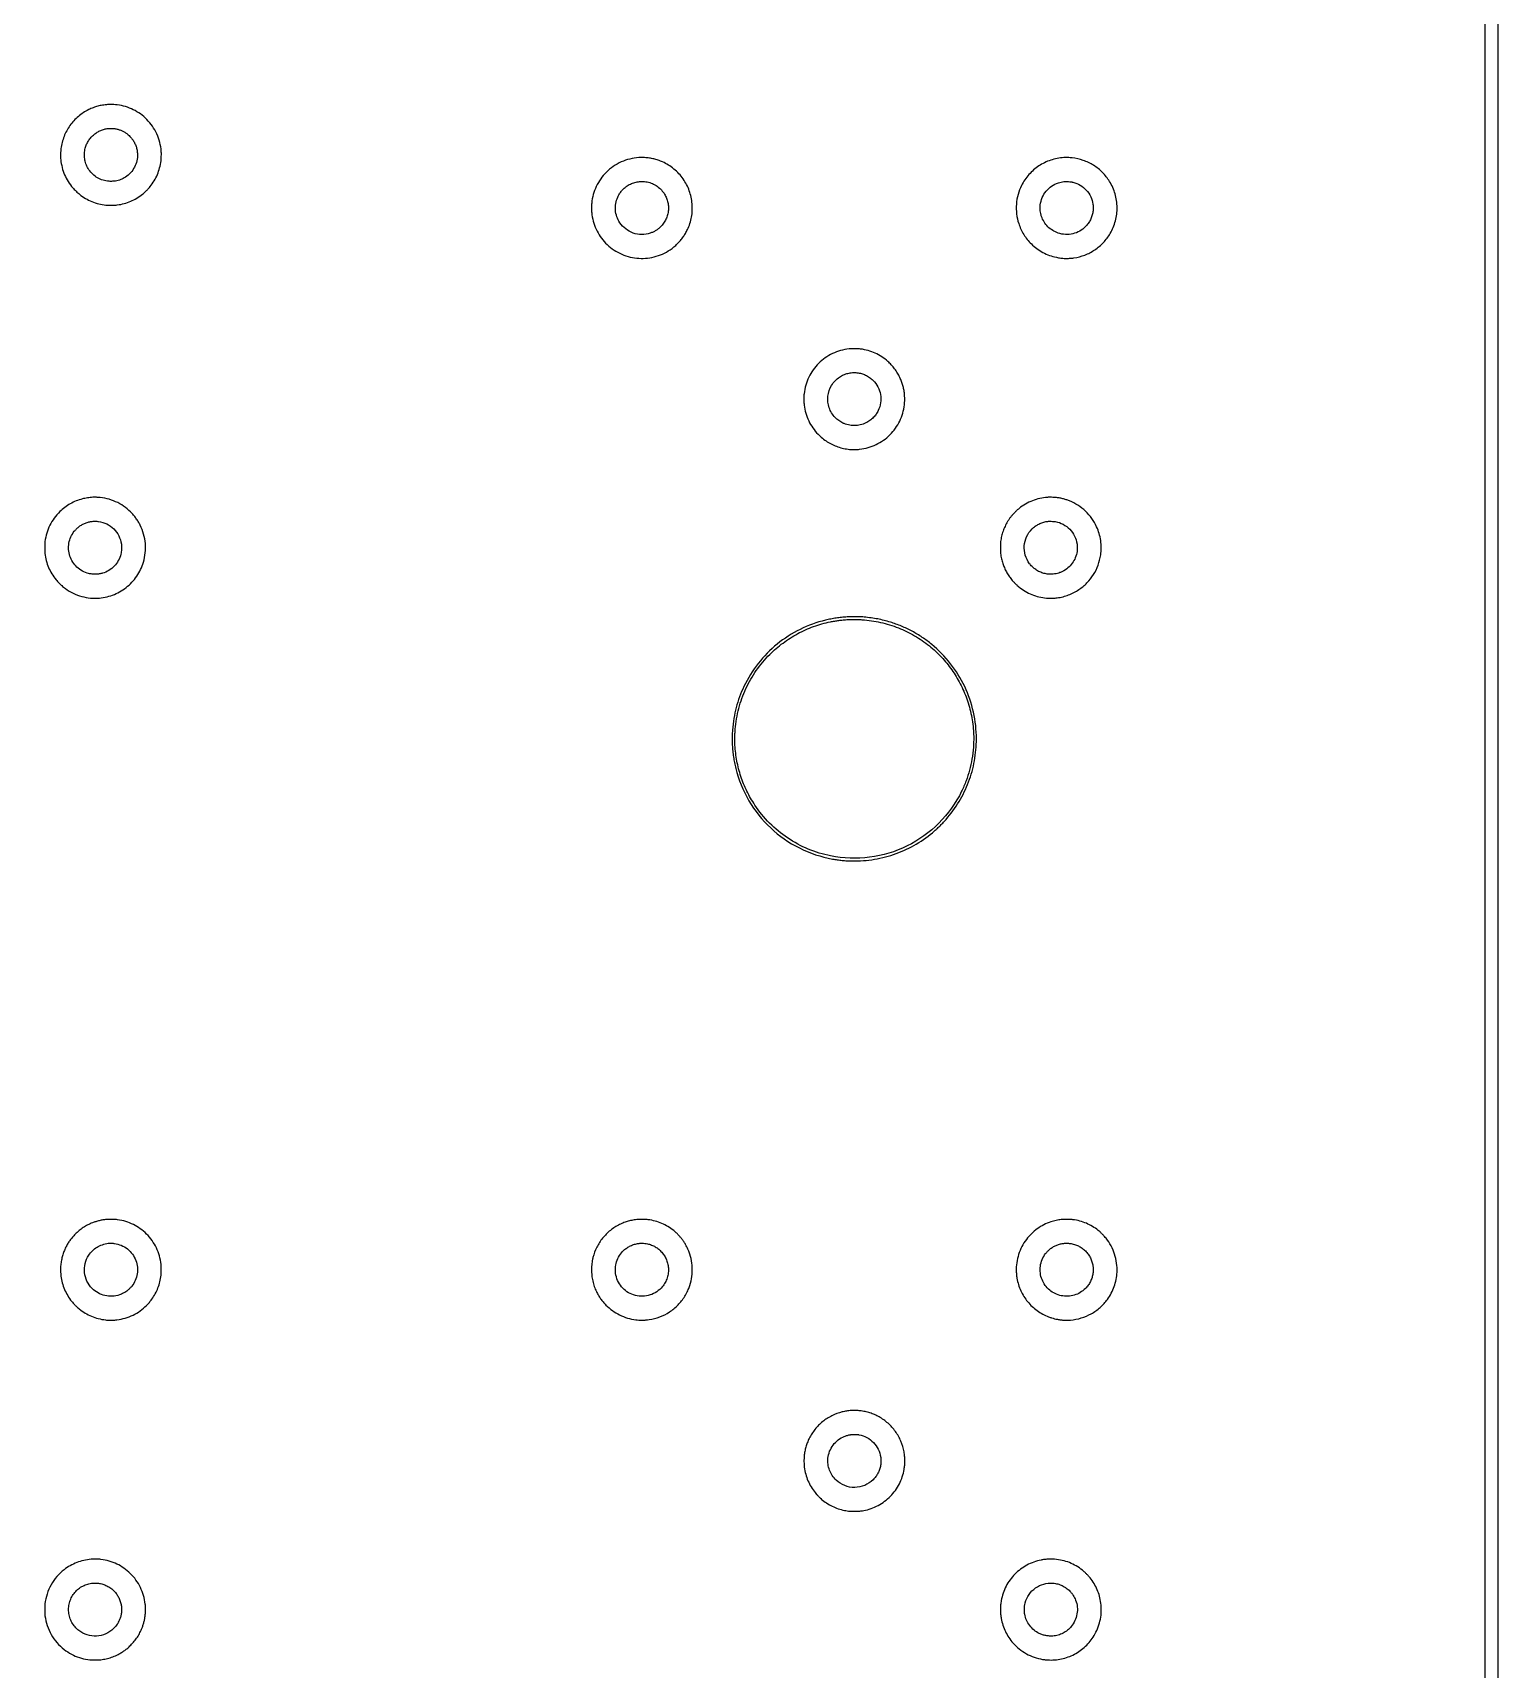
# Model space of a CAD drawing. Extents: x 947 to 24656, y 948 to 49051.
# Drawn here: x 13796 to 24656, y 24792 to 36922 of the extents above; entities that cross this region are included whole.
import ezdxf

# ---------------------------------------------------------------- set-up
doc = ezdxf.new("R2010")
doc.units = 0

msp = doc.modelspace()

# ---------------------------------------------------------------- linework, layer by layer
for points in [[(24555.45501, 40846.15625, -0.000005), (24555.576589, 33590.111823, -0.000003), (24555.572356, 24977, -0.000002), (24555.441941, 13479.946311, -0.000011), (24555.197838, 7129.844974)], [(24656.20966, 2651.668939), (24655.801289, 25038.31016), (24655.388511, 47458.827213, 0.015093)]]:
    msp.add_lwpolyline(points, format="xyb")
for points in [[(14351, 36389.398905, 0.019192), (14312.277149, 36384.514379, 0.024825), (14277.281719, 36376.927376, 0.025527), (14244.013703, 36366.117262, 0.022398), (14210.5, 36351.550787, 0.061826), (14133.765047, 36301.463356, 0.062291), (14071.823734, 36234.247893, 0.06181), (14027.970088, 36153.341239, 0.059236), (14004.429432, 36063, 0.022922), (14002.899376, 36046.183922, 0.008279), (14002.219157, 36022.191403, 0.008377), (14002.339619, 35997.941774, 0.02008), (14003.451198, 35980, 0.037258), (14013.629653, 35922.936023, 0.038592), (14032.091911, 35868.706642, 0.038689), (14058.616404, 35818.08253, 0.037846), (14092.797284, 35771.751662, 0.015491), (14103.130899, 35760.485597, 0.008264), (14116.558433, 35747.174786, 0.008261), (14130.496049, 35734.242944, 0.014701), (14142.446405, 35724.135082, 0.035439), (14186.514534, 35693.868968, 0.036083), (14234.157836, 35670.33354, 0.035921), (14284.897959, 35653.80637, 0.034449), (14338.195128, 35644.426795, 0.021282), (14355.95874, 35643.310245, 0.00803), (14380.857653, 35643.206739, 0.007942), (14405.578826, 35643.893798, 0.023446), (14422.5, 35645.430232, 0.031639), (14473.615756, 35655.828654, 0.03438), (14521.566574, 35672.396677, 0.03454), (14566.597521, 35695.297105, 0.03254), (14609, 35724.591667, 0.018903), (14622.581009, 35736.204368, 0.009499), (14638.872171, 35751.819941, 0.009497), (14654.542837, 35768.026838, 0.019093), (14666.1563, 35781.5, 0.033055), (14696.239929, 35824.806903, 0.03555), (14719.54523, 35870.689198, 0.035316), (14736.236656, 35919.690824, 0.031785), (14746.582564, 35972.307569, 0.0197), (14747.921254, 35986.944248, 0.007654), (14748.663706, 36007.273065, 0.007731), (14748.78198, 36027.892661, 0.0168), (14748.096368, 36043.708494, 0.043494), (14737.261351, 36109.242668, 0.044294), (14715.287571, 36171.497416, 0.044424), (14682.766177, 36228.743258, 0.04429), (14640.614754, 36279.406508, 0.0404), (14593.453385, 36319.74429, 0.042033), (14541.015618, 36351.376767, 0.041892), (14483.856916, 36373.878949, 0.039587), (14422.655804, 36387.062975, 0.019807), (14408.523603, 36388.387304, 0.00531), (14385.978944, 36389.362013, 0.005008), (14363.574834, 36389.867807, 0.024919)], [(14409.264045, 36210.040072, -0.028985), (14431.516833, 36204.752974, -0.028896), (14453.032187, 36196.923696, -0.02872), (14473.625452, 36186.61286, -0.027846), (14493.123804, 36173.913186, -0.029127), (14502.823779, 36165.887548, -0.011312), (14515.312652, 36153.727004, -0.011296), (14527.224337, 36141.030208, -0.029599), (14535.000063, 36131.250422, -0.033604), (14550.394315, 36105.879023, -0.037864), (14561.563571, 36079.644225, -0.038055), (14568.606908, 36052.144469, -0.034599), (14571.692823, 36023, -0.06421), (14567.061224, 35972.756413, -0.065081), (14549.831501, 35925.576841, -0.064821), (14520.974635, 35884.252707, -0.062831), (14482.22213, 35851.195686, -0.026703), (14465.637205, 35841.537018, -0.025144), (14447.786694, 35833.486366, -0.024453), (14428.721039, 35827.072535, -0.022205), (14408.5, 35822.311975, -0.03214), (14396.614958, 35820.848088, -0.010871), (14379.1833, 35820.210625, -0.011007), (14361.598398, 35820.337263, -0.028685), (14349, 35821.430626, -0.053836), (14305.925773, 35832.497705, -0.056149), (14266.85721, 35852.40406, -0.056321), (14233.297682, 35880.438773, -0.054781), (14206.484284, 35915.5, -0.051914), (14190.227386, 35950.059322, -0.048431), (14180.966001, 35988.040911, -0.04823), (14179.161008, 36027.252048, -0.050532), (14184.987749, 36065.452487, -0.04027), (14195.098455, 36094.699471, -0.039088), (14209.848814, 36122.255695, -0.039071), (14228.715481, 36147.191729, -0.040153), (14251.073015, 36168.643111, -0.036898), (14273.992499, 36184.685529, -0.034816), (14299.459404, 36197.536174, -0.034769), (14326.499274, 36206.743881, -0.036552), (14354.107115, 36211.928307, -0.025756), (14365.814669, 36212.644003, -0.010944), (14381.533984, 36212.450133, -0.010977), (14397.31074, 36211.562961, -0.024302)], [(18287.216406, 35995.904404, 0.045519), (18220.618119, 35985.750622, 0.045475), (18156.933898, 35963.712077, 0.045347), (18098.120508, 35930.451991, 0.044735), (18045.976483, 35887, 0.042771), (18004.543969, 35837.926423, 0.043493), (17972.326694, 35782.782363, 0.04324), (17949.984665, 35722.585666, 0.04128), (17937.895298, 35658.5, 0.019448), (17936.96721, 35644.252703, 0.00633), (17936.682511, 35623.16418, 0.00631), (17936.930631, 35602.10191, 0.019862), (17937.836072, 35588, 0.039764), (17949.532484, 35524.914411, 0.042316), (17970.924876, 35465.831416, 0.042686), (18001.752403, 35411.650263, 0.04192), (18041.5, 35363.136636, 0.086926), (18146.806208, 35286.809273, 0.087746), (18271.444544, 35251.140822, 0.087751), (18400.750798, 35260.385194, 0.086946), (18519.5, 35313.398198, 0.012223), (18533.763635, 35323.53343, 0.013194), (18547.148128, 35334.10717, 0.012752), (18560.350998, 35345.69875, 0.010021), (18574.074506, 35358.901176, 0.019617), (18596.316971, 35382.994384, 0.02221), (18615.650464, 35407.811123, 0.022443), (18632.533608, 35434.004227, 0.020909), (18647.433558, 35462.219926, 0.066038), (18677.691554, 35555.983015, 0.066296), (18682.400285, 35654.264631, 0.066235), (18661.217922, 35750.432692, 0.065709), (18615.595055, 35838, 0.03462), (18584.255771, 35876.695067, 0.032971), (18547.392095, 35911.377038, 0.033054), (18506.388809, 35940.83019, 0.035235), (18462.702661, 35963.929426, 0.020964), (18430.292944, 35976.650227, 0.023616), (18398.183085, 35986.053451, 0.023577), (18365.281889, 35992.398491, 0.020759), (18330.5, 35995.953546, 0.004114), (18317.984972, 35996.60637, 0.011256), (18309.130458, 35996.795672, 0.011008), (18300.16754, 35996.588138, 0.003789)], [(21435.749409, 35995.997658, 0.064368), (21339.319624, 35977.110816, 0.065582), (21251.522372, 35934.38025, 0.065734), (21177.953943, 35870.47765, 0.065183), (21123.248613, 35789.5, 0.04917), (21097.560415, 35722.414115, 0.048123), (21085.229187, 35651.115325, 0.048088), (21086.750859, 35578.723242, 0.048943), (21102.10249, 35508.398675, 0.029249), (21118.587708, 35466.048426, 0.031006), (21139.628661, 35426.760223, 0.030916), (21165.428378, 35390.274592, 0.028733), (21196.128587, 35356.295777, 0.035947), (21236.585356, 35321.751265, 0.035764), (21281.639291, 35293.292706, 0.035801), (21330.242657, 35271.570187, 0.036188), (21381.274764, 35257.095175, 0.02051), (21414.143845, 35251.688678, 0.022842), (21446.184393, 35249.238086, 0.022833), (21478.326508, 35249.720181, 0.020461), (21511.5, 35253.101262, 0.056465), (21592.236069, 35274.172625, 0.056148), (21666.376681, 35312.797874, 0.056088), (21730.134446, 35366.995108, 0.056111), (21780.242733, 35434, 0.067887), (21818.94652, 35526.980734, 0.067727), (21831.37586, 35627.006425, 0.067676), (21816.625999, 35726.783856, 0.067609), (21775.768577, 35819.036545, 0.057143), (21723.301212, 35885.795702, 0.057131), (21657.081496, 35938.951861, 0.05709), (21580.504006, 35975.773616, 0.056906), (21497.5, 35994.374863, 0.012118), (21482.795308, 35995.591246, 0.008006), (21465.853859, 35996.308054, 0.008058), (21449.269598, 35996.476537, 0.014725)], [(18338.5, 35817.33249, -0.054083), (18377.965484, 35807.441202, -0.052752), (18414.746983, 35789.261825, -0.052247), (18447.221389, 35763.594902, -0.051058), (18473.951714, 35731.569921, -0.045161), (18489.478267, 35703.366286, -0.040176), (18500.412916, 35671.718449, -0.040312), (18506.115914, 35638.84624, -0.046307), (18506.073016, 35607, -0.040444), (18499.887764, 35571.963588, -0.045072), (18488.263458, 35539.684724, -0.045372), (18471.125372, 35510.193619, -0.042004), (18448.546949, 35483.44558, -0.029128), (18431.521788, 35468.285049, -0.029605), (18412.93869, 35455.294309, -0.029511), (18392.893082, 35444.553292, -0.028538), (18371.5, 35436.11184, -0.081857), (18308.764453, 35426.282049, -0.080988), (18245.946006, 35437.036135, -0.081095), (18189.865489, 35467.16588, -0.08239), (18146.633416, 35513.428955, -0.062589), (18124.519411, 35557.826455, -0.063188), (18114.169674, 35606.171803, -0.063152), (18116.219404, 35655.59473, -0.062393), (18130.527265, 35703.157109, -0.037496), (18143.348179, 35727.090376, -0.034372), (18159.94016, 35749.587343, -0.034089), (18179.611113, 35769.779071, -0.035381), (18201.612376, 35786.839458, -0.046517), (18232.753305, 35803.685512, -0.045965), (18266.595223, 35814.565047, -0.045503), (18302.182204, 35819.153836, -0.04373)], [(21482, 35817.851236, -0.011797), (21486.865166, 35817.227064, -0.006232), (21492.870724, 35816.235366, -0.006197), (21498.994604, 35815.067074, -0.009521), (21504.262039, 35813.889464, -0.074625), (21558.119481, 35791.879185, -0.074258), (21603.245137, 35754.999426, -0.074197), (21635.655739, 35706.514533, -0.074308), (21652.479375, 35650.70476, -0.024093), (21653.659222, 35638.486158, -0.012079), (21654.030506, 35622.97412, -0.012077), (21653.652714, 35607.479784, -0.024368), (21652.466884, 35595.325369, -0.038153), (21645.479165, 35564.404079, -0.040241), (21633.958792, 35535.473339, -0.04046), (21618.02113, 35508.901738, -0.039443), (21597.889217, 35485, -0.069201), (21554.248727, 35451.563512, -0.07044), (21503.397744, 35431.550292, -0.070507), (21449.033596, 35426.451388, -0.069549), (21395.124503, 35436.603398, -0.057338), (21354.086671, 35455.901206, -0.057844), (21318.637153, 35483.967184, -0.057998), (21290.637145, 35519.330997, -0.058224), (21271.550871, 35560.135064, -0.025042), (21265.555459, 35581.703301, -0.029183), (21262.110112, 35602.691468, -0.029323), (21261.141897, 35623.850627, -0.025738), (21262.565051, 35645.93001, -0.071466), (21276.75864, 35699.604362, -0.071112), (21305.503467, 35747.2124, -0.071131), (21346.427098, 35784.849887, -0.07157), (21396.176272, 35809.41598, -0.024414), (21417.419602, 35815.225771, -0.030051), (21437.707816, 35818.459413, -0.029258), (21458.679557, 35819.287631, -0.021247)], [(19845.203143, 34578.491598, 0.040145), (19781.608124, 34566.041443, 0.043147), (19722.405132, 34543.769798, 0.043396), (19668.200008, 34511.806412, 0.041535), (19619.462912, 34470.542699, 0.041039), (19578.535403, 34422.265321, 0.043546), (19546.949181, 34368.862088, 0.042965), (19524.761816, 34310.131295, 0.03799), (19511.802773, 34246, 0.025661), (19510.653587, 34230.095825, 0.006829), (19510.47145, 34204.670406, 0.006948), (19510.992112, 34179.138789, 0.023426), (19512.344978, 34162.5, 0.0383), (19524.941628, 34101.774284, 0.040929), (19546.473398, 34045.071025, 0.041265), (19576.762209, 33993.043378, 0.040246), (19615.412066, 33946.227119, 0.028362), (19648.17986, 33916.096069, 0.030192), (19683.497094, 33890.538509, 0.030238), (19721.583068, 33869.454076, 0.028636), (19762.622077, 33852.685956, 0.014783), (19783.422376, 33846.227275, 0.014178), (19804.858119, 33840.909927, 0.014043), (19826.770661, 33836.770336, 0.013816), (19849, 33833.841518, 0.019962), (19864.501065, 33832.856634, 0.007781), (19885.972881, 33832.685469, 0.007819), (19907.548965, 33833.186706, 0.018746), (19923.5, 33834.406978, 0.04006), (19986.74472, 33846.827308, 0.043197), (20045.552207, 33868.985115, 0.043398), (20099.440497, 33900.807098, 0.04117), (20148.05923, 33941.962364, 0.041243), (20188.775708, 33989.949808, 0.042492), (20220.608881, 34043.511116, 0.042362), (20243.006943, 34101.839948, 0.040486), (20255.674228, 34164, 0.021184), (20256.970538, 34180.640631, 0.007295), (20257.472531, 34204.780525, 0.007174), (20257.277226, 34228.757854, 0.023757), (20256.173504, 34244.5, 0.018132), (20251.104736, 34277.204707, 0.021013), (20243.859866, 34307.864605, 0.021235), (20234.144771, 34337.525634, 0.019306), (20221.669024, 34367.232512, 0.028628), (20204.589434, 34398.989736, 0.023637), (20182.946708, 34430.7646, 0.023543), (20158.289538, 34460.500991, 0.027647), (20132.165089, 34486.146683, 0.035848), (20087.415732, 34520.109269, 0.037735), (20039.010381, 34546.685728, 0.037498), (19986.87286, 34565.818576, 0.034514), (19931, 34577.596055, 0.025861), (19914.992169, 34578.992861, 0.006222), (19888.355107, 34579.602477, 0.006296), (19861.662399, 34579.544993, 0.024589)], [(19904, 34401.981003, -0.042038), (19936.975309, 34395.732409, -0.043237), (19968.117805, 34384.091322, -0.043178), (19996.832411, 34367.249967, -0.041689), (20022.59315, 34345.548893, -0.076964), (20058.48184, 34296.714611, -0.077804), (20077.753232, 34239.492475, -0.077838), (20078.609826, 34179.140619, -0.077132), (20060.999333, 34121.213042, -0.017943), (20053.396042, 34106.784115, -0.022049), (20045.245539, 34093.925603, -0.022008), (20035.981151, 34081.815621, -0.017763), (20025.026556, 34069.638031, -0.020245), (20012.266796, 34057.456667, -0.023867), (19999.221308, 34047.03607, -0.023775), (19985.197579, 34037.873488, -0.019807), (19969.5, 34029.468581, -0.026032), (19948.760185, 34020.701763, -0.03076), (19928.333419, 34014.686758, -0.030603), (19907.233426, 34011.201797, -0.025305), (19884.473766, 34010.019523, -0.025376), (19861.611489, 34011.150797, -0.029752), (19840.183659, 34014.601554, -0.030161), (19819.569752, 34020.517145, -0.027475), (19799.145571, 34029.025057, -0.020881), (19783.404183, 34037.449503, -0.023622), (19769.076425, 34046.844433, -0.023461), (19755.6154, 34057.60861, -0.020067), (19742.472276, 34070.139895, -0.10991), (19697.941444, 34142.746121, -0.110153), (19688.44655, 34227.323834, -0.109902), (19715.794257, 34308.072309, -0.108986), (19774.858953, 34369.894215, -0.04383), (19804.45094, 34386.194519, -0.043114), (19836.592662, 34397.193309, -0.043088), (19870.163519, 34402.52175, -0.043661)], [(14240.5, 33478.312241, 0.016188), (14222.44747, 33476.962306, 0.011209), (14202.142029, 33474.319426, 0.01114), (14181.770441, 33470.735941, 0.014944), (14163.5, 33466.529491, 0.031902), (14117.323222, 33451.229184, 0.032848), (14073.933829, 33430.301187, 0.032856), (14033.669335, 33403.876728, 0.031955), (13996.81574, 33372.177626, 0.040525), (13955.180342, 33324.278454, 0.04329), (13922.838938, 33271.293209, 0.042978), (13899.9219, 33213.173719, 0.03886), (13886.324365, 33150, 0.025586), (13884.937507, 33133.362174, 0.006569), (13884.428321, 33106.374282, 0.006527), (13884.625868, 33079.411056, 0.026318), (13885.826073, 33063, 0.032283), (13896.201324, 33009.102018, 0.036142), (13913.175845, 32959.050397, 0.036279), (13937.113555, 32912.12878, 0.033006), (13968.271334, 32867.573464, 0.020399), (13979.124158, 32855.12534, 0.008597), (13994.656484, 32839.267377, 0.008638), (14010.86613, 32823.820617, 0.01851), (14024, 32812.599735, 0.043663), (14080.771769, 32775.183128, 0.045365), (14142.472905, 32748.747449, 0.045532), (14207.715422, 32733.944227, 0.04464), (14275, 32731.05619, 0.076935), (14387.621664, 32753.873, 0.077452), (14487.788923, 32809.646853, 0.077393), (14566.295374, 32893.300314, 0.07664), (14615.968388, 32997.134351, 0.047675), (14629.763043, 33065.909527, 0.047171), (14630.35432, 33136.303215, 0.04708), (14617.73124, 33205.686985, 0.047112), (14592.352755, 33271.467717, 0.020031), (14577.602315, 33298.313513, 0.021042), (14560.974688, 33323.442118, 0.020922), (14542.199671, 33347.214777, 0.019318), (14521.017906, 33370, 0.045319), (14468.963089, 33413.194581, 0.045839), (14410.169159, 33446.116583, 0.045651), (14346.127317, 33467.881172, 0.044202), (14278.5, 33477.96503, 0.003781), (14267.577439, 33478.534717, 0.008853), (14259.402824, 33478.754196, 0.008933), (14251.26971, 33478.683197, 0.003918)], [(21315.447812, 33478.01147, 0.037288), (21258.747485, 33469.756938, 0.037998), (21204.271308, 33453.199487, 0.037987), (21152.913932, 33428.582986, 0.03722), (21105.5, 33396.332295, 0.014121), (21099.995309, 33391.69618, 0.004619), (21092.141404, 33384.561758, 0.004598), (21083.562928, 33376.47558, 0.005177), (21075.470738, 33368.543371, 0.011994), (21058.454473, 33350.67729, 0.016798), (21044.197295, 33333.868996, 0.017564), (21031.596633, 33316.758011, 0.015268), (21019.59747, 33298, 0.024484), (21000.920802, 33262.950806, 0.026791), (20986.373894, 33227.264537, 0.026559), (20975.626276, 33189.944056, 0.023246), (20968.324365, 33150, 0.025772), (20966.939867, 33133.315386, 0.006391), (20966.433044, 33105.885354, 0.006173), (20966.614859, 33078.556038, 0.029459), (20967.829122, 33063, 0.008333), (20971.085245, 33041.949575, 0.011458), (20974.758543, 33023.158431, 0.012363), (20979.024169, 33005.779182, 0.013174), (20984.063426, 32989, 0.022028), (20996.174409, 32957.033342, 0.022629), (21010.954394, 32926.549479, 0.022543), (21028.487011, 32897.418378, 0.021491), (21048.835661, 32869.5, 0.019298), (21060.003298, 32856.544026, 0.008852), (21075.494445, 32840.494445, 0.008852), (21091.544026, 32825.003298, 0.019298), (21104.5, 32813.835661, 0.035174), (21150.847158, 32781.957971, 0.037509), (21200.24663, 32757.655604, 0.037499), (21252.734996, 32741.001358, 0.035117), (21308.288103, 32731.917656, 0.021324), (21324.092104, 32731.138929, 0.006504), (21348.041497, 32731.292572, 0.006408), (21371.878911, 32732.061356, 0.023158), (21387, 32733.446723, 0.02653), (21430.635839, 32741.871266, 0.029011), (21471.819885, 32754.691026, 0.029329), (21510.837985, 32772.041558, 0.028391), (21548, 32794.006981, 0.052403), (21607.989931, 32844.056344, 0.052401), (21656.265019, 32905.484154, 0.05237), (21690.738679, 32975.641862, 0.052217), (21709.925951, 33051.5, 0.036022), (21713.727547, 33104.661274, 0.035572), (21709.8913, 33158.045359, 0.035586), (21698.529525, 33210.326232, 0.036116), (21679.908192, 33260.200427, 0.047511), (21644.27393, 33321.794118, 0.047661), (21597.686913, 33375.483502, 0.047658), (21541.774421, 33419.382658, 0.047497), (21478.5, 33451.958666, 0.018131), (21453.940071, 33460.764479, 0.016973), (21428.263894, 33467.983068, 0.017003), (21402.205417, 33473.431596, 0.018372), (21376.5, 33476.932927, 0.013852), (21363.063504, 33477.887657, 0.006393), (21345.544326, 33478.421267, 0.006351), (21328.195352, 33478.507369, 0.015573)], [(14283.198784, 33299.508149, -0.080782), (14344.226486, 33281.132874, -0.081916), (14395.957432, 33244.424247, -0.081731), (14433.247709, 33192.965161, -0.079911), (14452.447819, 33131.871662, -0.028546), (14454.007164, 33114.1853, -0.020839), (14453.793871, 33094.456101, -0.020772), (14451.932635, 33074.718389, -0.027509), (14448.514723, 33057, -0.064807), (14429.861275, 33009.611064, -0.064807), (14399.698424, 32968.576034, -0.064801), (14360.033572, 32936.626609, -0.064776), (14313.507188, 32915.889255, -0.036146), (14288.597088, 32910.380325, -0.031469), (14261.964355, 32908.178891, -0.031405), (14235.205384, 32909.336523, -0.035571), (14209.917419, 32913.86337, -0.062542), (14163.828954, 32931.907584, -0.062769), (14123.695139, 32960.769729, -0.062946), (14092.070847, 32998.60359, -0.063541), (14070.974461, 33043, -0.061118), (14061.602332, 33090.550977, -0.062102), (14064.085018, 33138.692206, -0.06198), (14078.32615, 33184.83273, -0.060458), (14103.526541, 33226.5, -0.020027), (14109.774058, 33233.846055, -0.008989), (14118.530603, 33243.007825, -0.009004), (14127.647275, 33251.883846, -0.019183), (14135.070622, 33258.337776, -0.035824), (14156.330073, 33273.059987, -0.032474), (14180.166344, 33285.142027, -0.032379), (14205.442675, 33294.068242, -0.035059), (14231, 33299.372814, -0.021131), (14242.788924, 33300.464091, -0.011865), (14257.170563, 33300.842715, -0.011868), (14271.520138, 33300.53928, -0.021596)], [(21373.5, 33298.601557, -0.077407), (21432.006831, 33278.264936, -0.078464), (21481.251771, 33241.166127, -0.078792), (21516.513711, 33190.851974, -0.079025), (21534.43551, 33132.148154, -0.022649), (21535.591938, 33119.788196, -0.011945), (21535.963621, 33104.376226, -0.011936), (21535.601795, 33089.078419, -0.024379), (21534.447819, 33077.128338, -0.059311), (21522.015643, 33031.044256, -0.060723), (21499.176775, 32989.561763, -0.060879), (21467.103732, 32954.869102, -0.060168), (21427.5, 32928.76237, -0.025188), (21408.2543, 32920.345888, -0.02795), (21388.909054, 32914.234134, -0.027718), (21368.85857, 32910.280209, -0.02399), (21347.5, 32908.324568, -0.043462), (21314.137666, 32909.777787, -0.042885), (21281.374149, 32916.970907, -0.042624), (21250.132409, 32929.704738, -0.041827), (21221.291915, 32947.619322, -0.026715), (21212.561196, 32954.867098, -0.009782), (21200.99213, 32965.99213, -0.009782), (21189.867098, 32977.561196, -0.026715), (21182.619322, 32986.291915, -0.088329), (21151.140329, 33049.314528, -0.090094), (21143.644518, 33118.883189, -0.09022), (21161.093703, 33186.563127, -0.088884), (21201.31416, 33244.161426, -0.040308), (21225.0948, 33264.327867, -0.039876), (21251.885782, 33280.498826, -0.039617), (21281.077481, 33292.299361, -0.038675), (21312, 33299.463244, -0.031645), (21324.174166, 33300.526014, -0.009455), (21342.820838, 33300.617362, -0.009433), (21361.444078, 33300.004904, -0.032082)], [(19830.5, 32591.968414, 0.010101), (19789.382429, 32588.417913, 0.010868), (19749.435965, 32583.273715, 0.010982), (19710.146548, 32576.457841, 0.010821), (19671, 32567.893892, 0.055789), (19482.148979, 32499.28361, 0.055671), (19312.993575, 32390.581755, 0.055681), (19172.015158, 32247.25986, 0.055849), (19066.302495, 32076.5, 0.022387), (19033.854136, 31999.317076, 0.023709), (19009.126076, 31920.989774, 0.023381), (18991.653169, 31839.665175, 0.020561), (18980.934079, 31753.5, 0.014747), (18979.833658, 31732.817903, 0.003651), (18979.278159, 31698.869273, 0.003787), (18979.227336, 31664.625968, 0.012255), (18979.923037, 31641.897455, 0.010832), (18983.369355, 31597.095547, 0.012329), (18988.653296, 31554.386055, 0.012461), (18995.976282, 31512.397908, 0.011566), (19005.542367, 31469.763772, 0.071769), (19103.244181, 31230.134104, 0.071902), (19264.651046, 31028.065614, 0.071855), (19476.777714, 30879.874818, 0.071526), (19722.5, 30797.486787, 0.010373), (19758.210621, 30791.725486, 0.010636), (19793.833249, 30787.504688, 0.01042), (19830.288249, 30784.735182, 0.009109), (19868.5, 30783.32962, 0.045961), (20033.779004, 30795.467785, 0.046202), (20193.758297, 30837.598496, 0.046085), (20343.649433, 30908.521033, 0.045253), (20479, 31006.070331, 0.010214), (20499.875596, 31024.954996, 0.007118), (20522.682967, 31047.071972, 0.007094), (20544.982617, 31069.961728, 0.009748), (20564.327744, 31091.205426, 0.044744), (20660.346575, 31222.971921, 0.045095), (20731.103277, 31369.384077, 0.045134), (20774.417607, 31525.98757, 0.044982), (20788.994279, 31688, 0.055139), (20766.975379, 31886.746869, 0.055425), (20702.057129, 32075.51027, 0.055418), (20597.249513, 32245.42384, 0.055098), (20457.5, 32388.536544, 0.024658), (20387.665434, 32440.303619, 0.023899), (20312.359844, 32485.526219, 0.02389), (20233.052587, 32523.371558, 0.024592), (20151.249441, 32553.074027, 0.013456), (20104.495883, 32566.124774, 0.013609), (20057.284078, 32576.587288, 0.013284), (20008.493823, 32584.676494, 0.01154), (19957, 32590.606605, 0.017321), (19935.524264, 32591.830735, 0.002884), (19894.172683, 32592.514449, 0.002952), (19852.80302, 32592.715577, 0.016225)], [(19941, 32571.525503, -0.018487), (20011.329658, 32564.182058, -0.02024), (20078.808502, 32551.799507, -0.020251), (20145.032152, 32534.008328, -0.018549), (20211.600293, 32510.457204, -0.019231), (20272.001082, 32483.802094, -0.018747), (20330.703355, 32452.374369, -0.018715), (20386.984425, 32416.580444, -0.019004), (20440.135136, 32376.851077, -0.034248), (20529.237897, 32294.115274, -0.034434), (20606.038134, 32200.132223, -0.034389), (20669.300474, 32096.375085, -0.033961), (20718.042621, 31984.5, -0.018564), (20737.281349, 31923.574421, -0.018368), (20752.02411, 31861.175087, -0.018167), (20762.281569, 31797.186336, -0.017245), (20768.085766, 31731.5, -0.011714), (20768.756418, 31709.314659, -0.004166), (20768.707576, 31677.590866, -0.004081), (20768.140583, 31646.153727, -0.013539), (20767.039289, 31625.5, -0.021589), (20756.262592, 31538.695865, -0.024189), (20738.292073, 31456.426261, -0.024492), (20712.703213, 31377.19744, -0.02331), (20679.119567, 31299.5, -0.082454), (20510.88123, 31063.408443, -0.08242), (20275.352188, 30894.313763, -0.082424), (19997.837294, 30810.374715, -0.082473), (19708.145422, 30820.613928, -0.04909), (19542.667347, 30871.440627, -0.049012), (19390.178309, 30953.571378, -0.048997), (19256.550165, 31063.839155, -0.048998), (19146.933219, 31198, -0.033229), (19088.130968, 31300.532913, -0.033624), (19043.692235, 31409.556196, -0.033546), (19014.185275, 31523.798739, -0.032738), (18999.916162, 31641.897455, -0.01232), (18999.172005, 31666.571581, -0.004612), (18999.300497, 31701.199293, -0.004554), (19000.058224, 31735.570491, -0.013684), (19001.430809, 31759, -0.042641), (19028.244321, 31914.168402, -0.044189), (19080.816729, 32060.613341, -0.044402), (19158.018332, 32194.910152, -0.043913), (19257.97347, 32314.004959, -0.036277), (19355.940355, 32398.596026, -0.036588), (19464.836289, 32467.872648, -0.03661), (19582.604462, 32520.501751, -0.036413), (19707, 32555.503416, -0.008334), (19738.800164, 32561.448585, -0.010307), (19768.608609, 32565.878703, -0.00947), (19800.539522, 32569.340306, -0.005497), (19839, 32572.34837, -0.016444), (19855.197364, 32572.902108, -0.002339), (19888.47642, 32572.789321, -0.002603), (19921.808249, 32572.346887, -0.012148)], [(14341, 28125.909951, 0.017784), (14314.992105, 28122.384221, 0.016304), (14288.528235, 28116.93949, 0.016415), (14262.674894, 28109.830488, 0.018787), (14238.5, 28101.313212, 0.025339), (14203.38116, 28085.335328, 0.026478), (14170.588422, 28066.095665, 0.026352), (14139.870903, 28043.405065, 0.024587), (14110.957983, 28017.10679, 0.017583), (14089.574501, 27994.079138, 0.022083), (14071.513234, 27971.238319, 0.022269), (14055.657006, 27947.056726, 0.018412), (14040.909822, 27920, 0.021907), (14027.043076, 27888.815139, 0.023592), (14016.335339, 27857.289343, 0.023316), (14008.545369, 27824.554579, 0.020401), (14003.419427, 27789.745689, 0.021124), (14002.313556, 27772.263178, 0.008326), (14002.21038, 27748.143965, 0.008295), (14002.906696, 27724.110807, 0.022011), (14004.443423, 27707, 0.032692), (14014.762996, 27655.814742, 0.034514), (14031.538995, 27607.360509, 0.034564), (14054.794403, 27561.738253, 0.032987), (14084.440299, 27519, 0.018964), (14095.801707, 27505.790729, 0.009053), (14111.339013, 27489.6503, 0.009047), (14127.420661, 27474.11136, 0.019335), (14140.5, 27462.835661, 0.033662), (14184.627409, 27432.288069, 0.036086), (14231.469213, 27408.725094, 0.035774), (14281.58926, 27391.981509, 0.031974), (14335.5, 27381.782706, 0.026259), (14351.088502, 27380.681312, 0.006121), (14377.324078, 27380.529458, 0.006183), (14403.590534, 27381.023852, 0.025211), (14419.5, 27382.324905, 0.037934), (14481.742795, 27395.451063, 0.041934), (14539.145609, 27417.550066, 0.042442), (14591.457757, 27448.634034, 0.040722), (14638.55408, 27488.494608, 0.007992), (14650.185109, 27500.464678, 0.011446), (14660.077315, 27511.470538, 0.011844), (14669.194894, 27522.617627, 0.00956), (14678.467638, 27535, 0.03145), (14704.060732, 27575.751274, 0.032845), (14723.92819, 27618.81758, 0.032343), (14738.227374, 27664.733946, 0.028664), (14747.18836, 27714, 0.025362), (14748.217438, 27728.288521, 0.005239), (14748.48753, 27753.518695, 0.005232), (14748.229231, 27778.746737, 0.02548), (14747.206222, 27793, 0.038158), (14734.26405, 27857.215953, 0.043253), (14712.043029, 27915.964487, 0.043738), (14680.304757, 27969.458642, 0.040666), (14639.03909, 28018.036533, 0.039869), (14592.664141, 28057.545629, 0.041674), (14541.260967, 28088.54219, 0.041378), (14485.082706, 28110.760678, 0.038214), (14424.5, 28124.150562, 0.023896), (14408.597448, 28125.639339, 0.006124), (14382.771613, 28126.500048, 0.006121), (14356.934489, 28126.728072, 0.023945)], [(18281.5, 28126.386573, 0.018607), (18243.602782, 28121.181725, 0.024025), (18209.345393, 28113.458587, 0.024818), (18176.908782, 28102.730895, 0.022325), (18144.5, 28088.503332, 0.054449), (18076.472319, 28045.177149, 0.05403), (18019.205317, 27988.087202, 0.054052), (17975.517441, 27920.07667, 0.054576), (17947.591023, 27844.5, 0.013629), (17942.485815, 27821.415389, 0.017735), (17939.145157, 27800.025314, 0.017403), (17937.287116, 27778.130465, 0.012366), (17936.668094, 27753.5, 0.02662), (17938.9192, 27710.930429, 0.029205), (17945.685219, 27670.159305, 0.029287), (17957.13338, 27630.556269, 0.027075), (17973.383454, 27591.479474, 0.019832), (17987.945633, 27564.038888, 0.021748), (18004.22711, 27538.695442, 0.021679), (18022.698603, 27514.790658, 0.019449), (18043.823541, 27491.660667, 0.040476), (18091.636269, 27450.491547, 0.042878), (18144.580968, 27418.447324, 0.042657), (18202.472728, 27395.773289, 0.039264), (18265, 27382.475504, 0.022305), (18286.989153, 27380.569574, 0.013293), (18313.262221, 27380.168301, 0.013222), (18339.882362, 27381.173828, 0.01985), (18363, 27383.584233, 0.054516), (18441.95262, 27403.955429, 0.054529), (18514.629761, 27440.908179, 0.054575), (18577.54629, 27492.664079, 0.054791), (18627.680353, 27556.743081, 0.015272), (18636.060426, 27571.248086, 0.008838), (18645.284771, 27589.155273, 0.008848), (18653.778279, 27607.182617, 0.016884), (18659.848933, 27622, 0.043531), (18677.729277, 27687.095805, 0.04527), (18683.756051, 27753.448128, 0.045251), (18677.743244, 27819.82661, 0.043425), (18659.876181, 27885, 0.020381), (18650.96441, 27906.368169, 0.013998), (18639.214721, 27929.854109, 0.013941), (18626.080497, 27952.806711, 0.019278), (18612.956335, 27972.570744, 0.018357), (18598.366784, 27991.313225, 0.014963), (18581.444168, 28010.296278, 0.015027), (18563.515747, 28028.129848, 0.019154), (18545.90009, 28043.406037, 0.032321), (18502.642496, 28073.734255, 0.035747), (18457.228126, 28097.11168, 0.035503), (18408.664527, 28113.905817, 0.031066), (18356, 28124.573481, 0.025), (18343.924879, 28125.635839, 0.003358), (18318.42953, 28126.427674, 0.003201), (18292.873653, 28126.885923, 0.027708)], [(21430.5, 28126.416513, -0.00604), (21428.721058, 28126.19798, -0.00091), (21425.15, 28125.809597, -0.001021), (21420.931439, 28125.36727, -0.000882), (21416.5, 28124.919666, 0.016355), (21398.641365, 28122.555667, 0.012744), (21379.411633, 28118.861381, 0.012376), (21359.730252, 28114.044234, 0.012744), (21340.504357, 28108.30124, 0.038878), (21288.731455, 28086.808954, 0.037648), (21240.319558, 28057.362938, 0.037538), (21196.737819, 28020.895558, 0.038129), (21159.345037, 27978.5, 0.042415), (21125.91004, 27925.380637, 0.042032), (21101.800749, 27867.222802, 0.04209), (21087.78296, 27805.931285, 0.042792), (21084.334674, 27743.5, 0.005556), (21084.961906, 27728.382699, 0.011206), (21085.855411, 27716.490344, 0.011399), (21087.269808, 27704.780144, 0.005967), (21089.535721, 27690.27217, 0.065678), (21117.72768, 27598.496835, 0.064657), (21168.860672, 27516.636543, 0.06458), (21239.270682, 27450.469318, 0.065238), (21324, 27404.722208, 0.013778), (21346.036977, 27396.995629, 0.016281), (21367.280536, 27390.953327, 0.01594), (21389.253798, 27386.208393, 0.012255), (21413.5, 27382.38777, 0.020876), (21428.081795, 27381.071323, 0.006976), (21449.486236, 27380.336055, 0.007067), (21471.06945, 27380.201106, 0.018674), (21486.5, 27380.899409, 0.052698), (21566.386017, 27396.086365, 0.054331), (21640.464686, 27427.556649, 0.054453), (21705.882417, 27474.16747, 0.053385), (21760.18249, 27534.084968, 0.036502), (21788.671074, 27579.868691, 0.036458), (21810.211772, 27629.326977, 0.036354), (21824.389239, 27681.527827, 0.035841), (21830.942538, 27735.481447, 0.045194), (21828.179156, 27802.666902, 0.045225), (21813.388794, 27868.246658, 0.045138), (21787.012355, 27930.213657, 0.044662), (21749.865465, 27986.677167, 0.01939), (21738.105294, 28000.360859, 0.008783), (21721.715458, 28017.389539, 0.008758), (21704.822412, 28033.75156, 0.020506), (21691.5, 28045.223668, 0.032363), (21648.873575, 28074.712617, 0.035053), (21603.889116, 28097.586994, 0.034777), (21555.824386, 28114.094261, 0.030897), (21504, 28124.573481, 0.024952), (21491.946554, 28125.635087, 0.003221), (21466.062118, 28126.451033, 0.002587), (21439.804048, 28126.973517, 0.037275)], [(14401.423595, 27948.48907, -0.068458), (14452.245171, 27934.585132, -0.067397), (14497.721995, 27907.427373, -0.067272), (14534.408184, 27869.100018, -0.067767), (14559.495341, 27822.5, -0.064325), (14570.94045, 27773.631503, -0.064285), (14569.59467, 27723.448173, -0.06402), (14555.522149, 27675.06922, -0.062876), (14529.610963, 27631.5, -0.020655), (14523.819195, 27624.671243, -0.008622), (14515.482207, 27615.93406, -0.00868), (14506.724366, 27607.369693, -0.017673), (14499.5, 27601.013887, -0.025696), (14485.984246, 27591.059542, -0.019493), (14470.233811, 27581.522877, -0.019539), (14453.84439, 27573.271935, -0.026388), (14438.402712, 27567.201667, -0.069039), (14384.596047, 27557.19191, -0.069642), (14330.262818, 27562.258914, -0.069706), (14279.4516, 27582.038899, -0.069378), (14235.940963, 27615.044247, -0.0859), (14197.795269, 27669.399166, -0.084803), (14179.918731, 27733.655541, -0.084868), (14184.393696, 27800.159363, -0.086216), (14210.730405, 27861, -0.053761), (14238.464372, 27894.743804, -0.05696), (14272.261921, 27921.062655, -0.056202), (14311.547144, 27939.344162, -0.049993), (14355.5, 27949.328068, -0.02881), (14363.731958, 27949.870952, -0.006629), (14377.65448, 27949.801204, -0.007049), (14391.7795, 27949.343879, -0.020973)], [(18342.84779, 27947.616386, -0.035642), (18374.046326, 27939.460802, -0.040463), (18402.416194, 27927.203684, -0.040939), (18428.160144, 27910.683038, -0.038125), (18451.534187, 27889.8247, -0.041703), (18473.206821, 27863.168347, -0.044769), (18489.578032, 27833.887213, -0.044511), (18500.54755, 27802.003763, -0.040343), (18506.159981, 27767.610354, -0.050988), (18505.392166, 27730.65304, -0.047565), (18497.218894, 27693.707596, -0.047203), (18482.124995, 27658.703532, -0.048529), (18460.849267, 27627.5, -0.070045), (18420.035818, 27590.567487, -0.070846), (18370.763784, 27566.510359, -0.070653), (18316.612131, 27557.121345, -0.069052), (18261.542565, 27563.052009, -0.071327), (18211.182883, 27583.610228, -0.069523), (18168.135335, 27617.631839, -0.069378), (18135.989537, 27662.222095, -0.070522), (18117.487358, 27713.66135, -0.064627), (18113.707379, 27763.701435, -0.064075), (18122.799496, 27813.201603, -0.063944), (18144.153995, 27858.87587, -0.063893), (18176.360443, 27897.686553, -0.038717), (18199.754114, 27916.339356, -0.038581), (18225.770301, 27931.186921, -0.038212), (18254.004139, 27941.978592, -0.036447), (18284, 27948.55538, -0.030449), (18295.798362, 27949.526209, -0.009294), (18313.71596, 27949.573389, -0.009164), (18331.549941, 27948.961741, -0.032967)], [(21483.198784, 27948.508149, -0.039603), (21514.980801, 27941.720281, -0.042247), (21544.584502, 27930.100865, -0.042236), (21571.820656, 27913.667598, -0.039543), (21596.559878, 27892.559878, -0.038573), (21617.411298, 27868.216718, -0.041518), (21633.708559, 27841.527303, -0.041453), (21645.3924, 27812.473179, -0.038221), (21652.511802, 27781.091383, -0.024906), (21653.652912, 27769.349857, -0.011656), (21654.015973, 27754.077226, -0.011674), (21653.664043, 27738.705701, -0.023311), (21652.536645, 27726.598574, -0.039733), (21645.5836, 27695.342151, -0.041258), (21633.832635, 27665.988041, -0.041194), (21617.401779, 27638.921524, -0.039363), (21596.528155, 27614.469776, -0.06132), (21558.293406, 27584.611051, -0.062706), (21514.238092, 27565.186553, -0.062423), (21466.559814, 27557.230935, -0.059823), (21417.675466, 27561.093538, -0.063705), (21372.548741, 27576.328719, -0.061147), (21332.020923, 27602.591094, -0.060837), (21298.873351, 27638.01905, -0.061851), (21275.443063, 27680.194665, -0.064985), (21262.685305, 27729.386841, -0.065036), (21262.986175, 27780.191985, -0.064918), (21276.336896, 27829.29681, -0.064338), (21301.85873, 27873.5, -0.021915), (21307.830523, 27880.648684, -0.008147), (21316.818862, 27890.180619, -0.008218), (21326.189448, 27899.487955, -0.019783), (21333.5, 27905.978026, -0.035782), (21355.182253, 27921.29152, -0.033324), (21379.335621, 27933.766842, -0.033297), (21404.952544, 27942.93156, -0.035582), (21431, 27948.370957, -0.021158), (21442.785533, 27949.463342, -0.011872), (21457.166371, 27949.842674, -0.011876), (21471.517043, 27949.539517, -0.021598)], [(19866, 26710.420746, 0.005238), (19843.252378, 26708.251883, 0.01117), (19825.734742, 26705.999568, 0.013057), (19810.178722, 26703.227881, 0.010815), (19793.77217, 26699.488956, 0.054411), (19718.021979, 26671.45888, 0.05394), (19649.861623, 26627.683731, 0.054012), (19592.720653, 26570.405918, 0.054852), (19549.511684, 26502.5, 0.02151), (19535.765102, 26471.221649, 0.023088), (19525.113722, 26439.599773, 0.023026), (19517.400516, 26407.05172, 0.021156), (19512.451198, 26373, 0.02008), (19511.339619, 26355.058226, 0.008377), (19511.219157, 26330.808597, 0.008279), (19511.899376, 26306.816078, 0.022922), (19513.429432, 26290, 0.032003), (19523.924705, 26238.373198, 0.034676), (19540.731581, 26189.917523, 0.034789), (19564.015203, 26144.389911, 0.032642), (19593.835661, 26101.5, 0.019198), (19604.821572, 26088.749701, 0.008508), (19620.234068, 26072.746831, 0.00848), (19636.101833, 26057.353792, 0.020337), (19648.5, 26046.641333, 0.029554), (19688.95286, 26018.197469, 0.032327), (19731.316586, 25995.649819, 0.032696), (19775.779671, 25978.959212, 0.031697), (19822.5, 25968.002108, 0.010323), (19840.540533, 25965.343004, 0.014955), (19856.57171, 25963.802704, 0.014107), (19873.349448, 25963.170426, 0.007885), (19893.780407, 25963.29943, 0.006284), (19911.328252, 25963.90775, 0.012293), (19925.280155, 25964.911294, 0.013252), (19938.462643, 25966.539527, 0.008781), (19953.5, 25969.073704, 0.076595), (20060.453561, 26006.595833, 0.076084), (20151.425963, 26074.6373, 0.076109), (20217.859437, 26166.751531, 0.076723), (20253.460378, 26274.27217, 0.008708), (20255.902008, 26290.517161, 0.013552), (20257.381341, 26304.599526, 0.012828), (20258.1444, 26319.286786, 0.006815), (20258.374294, 26337.5, 0.008274), (20258.045174, 26356.244602, 0.013584), (20257.073596, 26372.081935, 0.013977), (20255.268692, 26387.519271, 0.00946), (20252.389148, 26405, 0.055249), (20228.846306, 26483.160998, 0.054743), (20188.706361, 26554.531032, 0.054716), (20134.014136, 26615.518933, 0.055093), (20067.513156, 26663.03163, 0.024747), (20034.153702, 26679.593213, 0.025207), (19999.522606, 26692.665, 0.025022), (19963.50537, 26702.265189, 0.023599), (19926, 26708.443534, 0.016029), (19913.599785, 26709.487881, 0.004756), (19894.586297, 26710.295567, 0.004215), (19875.79339, 26710.7563, 0.025171)], [(19918.5, 26530.61772, -0.076624), (19977.274036, 26510.176358, -0.079582), (20026.307955, 26473.171541, -0.079493), (20061.371691, 26422.662275, -0.076209), (20079.569374, 26363, -0.028685), (20080.662737, 26350.401602, -0.011007), (20080.789375, 26332.8167, -0.010871), (20080.151912, 26315.385042, -0.03214), (20078.688025, 26303.5, -0.034677), (20070.784381, 26273.320861, -0.03861), (20058.991814, 26245.63332, -0.039094), (20043.234752, 26220.386987, -0.037336), (20023.517432, 26197.482568, -0.097277), (19960.935031, 26155.448278, -0.096894), (19887.014186, 26140.130625, -0.096874), (19812.757823, 26153.796749, -0.097192), (19749.219422, 26194.426427, -0.055963), (19720.450376, 26228.840793, -0.057129), (19700.263006, 26268.548732, -0.057322), (19689.633687, 26311.668386, -0.057058), (19689.047599, 26356.144045, -0.067426), (19701.444427, 26407.816005, -0.067725), (19727.131057, 26454.242416, -0.067791), (19764.262286, 26492.080152, -0.067782), (19810.162317, 26518.61053, -0.016838), (19820.777807, 26522.54644, -0.01244), (19832.759997, 26526.207131, -0.012617), (19844.543786, 26529.170808, -0.021729), (19854.5, 26530.959001, 0.00149), (19858.056456, 26531.450178, 0.001963), (19861.296875, 26531.920535, 0.001419), (19864.010036, 26532.333116, 0.018963), (19865, 26532.525222, -0.063486), (19870.717461, 26533.114999, -0.002907), (19890.370659, 26532.528656, -0.00433), (19909.474525, 26531.681834, -0.032212)], [(14228, 25607.940507, 0.034885), (14173.744262, 25599.34775, 0.036), (14121.796003, 25583.347708, 0.03626), (14073.026467, 25560.19488, 0.036531), (14028.241395, 25530.289599, 0.049334), (13974.323433, 25479.00526, 0.050172), (13931.839948, 25418.424673, 0.049881), (13902.078793, 25350.25606, 0.047674), (13885.842102, 25276.5, 0.025402), (13884.675092, 25260.001366, 0.006346), (13884.482346, 25232.975811, 0.006341), (13884.975251, 25205.957235, 0.025483), (13886.325768, 25189.5, 0.046662), (13903.103688, 25116.559926, 0.049473), (13932.908618, 25049.496685, 0.049825), (13975.079875, 24990.00486, 0.048635), (14028.5, 24939.49645, 0.042685), (14082.352894, 24904.606687, 0.043369), (14141.068871, 24879.582664, 0.043327), (14203.27603, 24865.043936, 0.042431), (14267.5, 24861.302931, 0.026623), (14309.963885, 24864.701323, 0.029169), (14350.527988, 24872.562077, 0.02923), (14389.824973, 24885.071075, 0.026966), (14428.5, 24902.367368, 0.017239), (14454.653735, 24916.960111, 0.02205), (14477.611331, 24932.248539, 0.021868), (14499.283157, 24949.606659, 0.016504), (14521.563528, 24970.448682, 0.024037), (14548.439178, 25000.02038, 0.027166), (14571.201203, 25030.894739, 0.027365), (14590.343433, 25063.847667, 0.025107), (14606.384337, 25099.639313, 0.017368), (14614.638916, 25123.244742, 0.016488), (14621.39383, 25147.776681, 0.016321), (14626.578684, 25172.955727, 0.016165), (14630.12928, 25198.5, 0.020705), (14631.147784, 25214.298259, 0.007348), (14631.335331, 25236.946304, 0.007359), (14630.85629, 25259.61173, 0.020424), (14629.635374, 25275.5, 0.040743), (14616.708444, 25339.606996, 0.043506), (14593.730933, 25399.312264, 0.043729), (14560.896257, 25453.873574, 0.042002), (14518.671698, 25502.692417, 0.040213), (14471.543898, 25541.856116, 0.041971), (14419.399325, 25572.344866, 0.041587), (14362.443379, 25593.918079, 0.038082), (14301, 25606.553698, 0.020902), (14286.730407, 25607.768017, 0.006025), (14264.595757, 25608.455412, 0.006044), (14242.431249, 25608.608506, 0.02054)], [(21316, 25608.311498, 0.008549), (21304.587824, 25607.25505, 0.006022), (21291.794674, 25605.693625, 0.006063), (21279.220357, 25603.849504, 0.0096), (21268.5, 25601.932558, 0.074184), (21163.322462, 25564.224992, 0.075155), (21074.254679, 25497.582264, 0.07514), (21008.850631, 25407.577659, 0.074108), (20972.57964, 25301.8433, 0.024393), (20968.205545, 25269.331792, 0.021241), (20966.746353, 25235.005927, 0.021239), (20968.204951, 25200.677107, 0.024378), (20972.578452, 25168.1567, 0.033064), (20985.180074, 25118.501266, 0.034378), (21004.09407, 25071.605991, 0.03435), (21029.272213, 25027.710041, 0.032896), (21060.556396, 24987, 0.043943), (21106.157822, 24943.485434, 0.042177), (21159.264263, 24907.939168, 0.042113), (21217.666016, 24881.762504, 0.043505), (21279, 24866.08572, 0.006096), (21292.897988, 24863.969701, 0.011805), (21304.062545, 24862.676776, 0.011206), (21315.646034, 24861.873074, 0.004932), (21331, 24861.304764, 0.068105), (21431.934022, 24872.336736, 0.068575), (21525.938834, 24910.079979, 0.068459), (21606.364426, 24971.913277, 0.067491), (21667.557573, 25053.440845, 0.040663), (21692.077352, 25107.21474, 0.039445), (21707.869518, 25164.794246, 0.039436), (21714.425748, 25224.152822, 0.0406), (21711.471123, 25283.218944, 0.033947), (21701.303516, 25333.634871, 0.034601), (21684.451549, 25381.880293, 0.034395), (21660.995685, 25427.604098, 0.032699), (21631.134545, 25470.5, 0.018879), (21619.763863, 25483.695503, 0.009576), (21604.529559, 25499.464369, 0.009578), (21588.59825, 25514.738203, 0.017716), (21575, 25526.420357, 0.03621), (21528.395085, 25558.436982, 0.038378), (21478.532147, 25582.697629, 0.038143), (21425.26123, 25599.167954, 0.034907), (21368.5, 25607.968565, 0.014872), (21357.996824, 25608.539375, 0.004505), (21342.037613, 25608.787426, 0.004446), (21326.13477, 25608.749905, 0.015991)], [(14273.5, 25430.945211, -0.040622), (14307.119247, 25425.272287, -0.04362), (14338.552596, 25414.310348, -0.043938), (14367.407272, 25398.149333, -0.042415), (14393.363091, 25377.024339, -0.035325), (14413.770121, 25354.32398, -0.039278), (14429.990877, 25329.733025, -0.039104), (14442.222892, 25302.808155, -0.03444), (14450.733225, 25273.146097, -0.011461), (14452.274884, 25265.026309, -0.023498), (14453.035465, 25258.595357, -0.015211), (14453.35887, 25250.577635, -0.002474), (14453.435943, 25235, -0.002474), (14453.35887, 25219.422365, -0.015211), (14453.035465, 25211.404643, -0.023498), (14452.274884, 25204.973691, -0.011461), (14450.733225, 25196.853903, -0.013498), (14447.567532, 25183.778922, -0.016882), (14443.898587, 25171.846553, -0.017119), (14439.479812, 25160.327709, -0.014601), (14434.059176, 25148.5, -0.017939), (14425.496185, 25132.630247, -0.02495), (14416.640649, 25119.130639, -0.024854), (14406.456807, 25106.541251, -0.017599), (14393.866215, 25093.42756, -0.08957), (14336.448868, 25054.826207, -0.08924), (14269.082194, 25038.681598, -0.089002), (14200.160239, 25047.015135, -0.088487), (14138.279676, 25078.790077, -0.052153), (14109.177415, 25106.180534, -0.051022), (14086.129213, 25139.190925, -0.050827), (14070.172048, 25176.310407, -0.050949), (14062.047599, 25215.855955, -0.051542), (14062.132646, 25254.918382, -0.049813), (14070.165204, 25293.606554, -0.049598), (14085.738485, 25330.097214, -0.050173), (14108.143524, 25362.654248, -0.050149), (14135.218621, 25388.780963, -0.047556), (14167.417462, 25409.524914, -0.047498), (14202.996172, 25423.83265, -0.049754), (14240.085657, 25430.888881, -0.007316), (14249.409019, 25431.579556, -0.014408), (14256.835908, 25431.806143, -0.014469), (14264.24333, 25431.604246, -0.007446)], [(21356, 25430.991151, -0.043468), (21391.551495, 25424.782061, -0.045644), (21424.889645, 25412.574461, -0.045934), (21455.272663, 25394.607294, -0.045156), (21482.053786, 25371.30291, -0.02352), (21495.529789, 25355.85789, -0.026104), (21507.002767, 25339.72563, -0.026438), (21516.607978, 25322.679283, -0.02545), (21524.495808, 25304.5, -0.065782), (21536.146905, 25254.084012, -0.065516), (21534.328124, 25202.300037, -0.065743), (21519.198135, 25152.908035, -0.067056), (21491.83468, 25109.5, -0.04842), (21463.44471, 25081.545829, -0.051472), (21430.754111, 25060.219171, -0.051225), (21394.250237, 25045.941665, -0.047125), (21354.563539, 25038.87196, -0.035515), (21329.679988, 25038.59554, -0.032591), (21304.268816, 25041.789904, -0.032187), (21279.16872, 25048.321123, -0.032556), (21255.213042, 25058.000667, -0.058765), (21216.048182, 25082.910287, -0.059581), (21183.956627, 25116.145231, -0.059324), (21160.497013, 25156.150633, -0.057357), (21146.757544, 25201, -0.013655), (21145.66545, 25207.972213, -0.016417), (21145.034419, 25214.57823, -0.011973), (21144.722379, 25222.687864, -0.003628), (21144.633035, 25235, -0.003628), (21144.722379, 25247.312136, -0.011973), (21145.034419, 25255.42177, -0.016417), (21145.66545, 25262.027787, -0.013655), (21146.757544, 25269, -0.084618), (21170.195336, 25332.90747, -0.086802), (21213.33158, 25384.799584, -0.086738), (21271.551852, 25418.995296, -0.084332), (21338.5, 25431.853928, -0.013344), (21341.576372, 25431.837948, -0.004345), (21346.115625, 25431.653686, -0.004327), (21351.157136, 25431.361373, -0.004864)]]:
    msp.add_lwpolyline(points, format="xyb", close=True)

doc.saveas('drawing.dxf')
